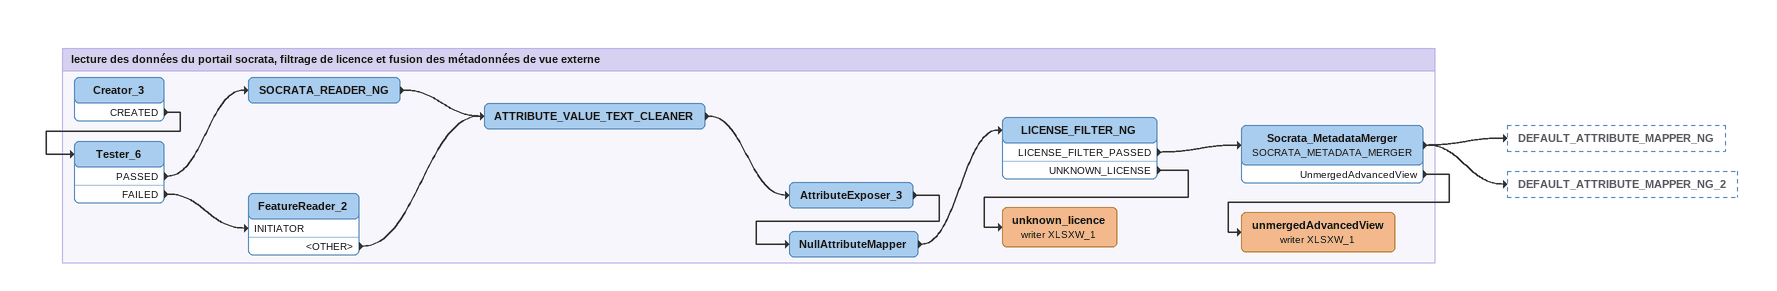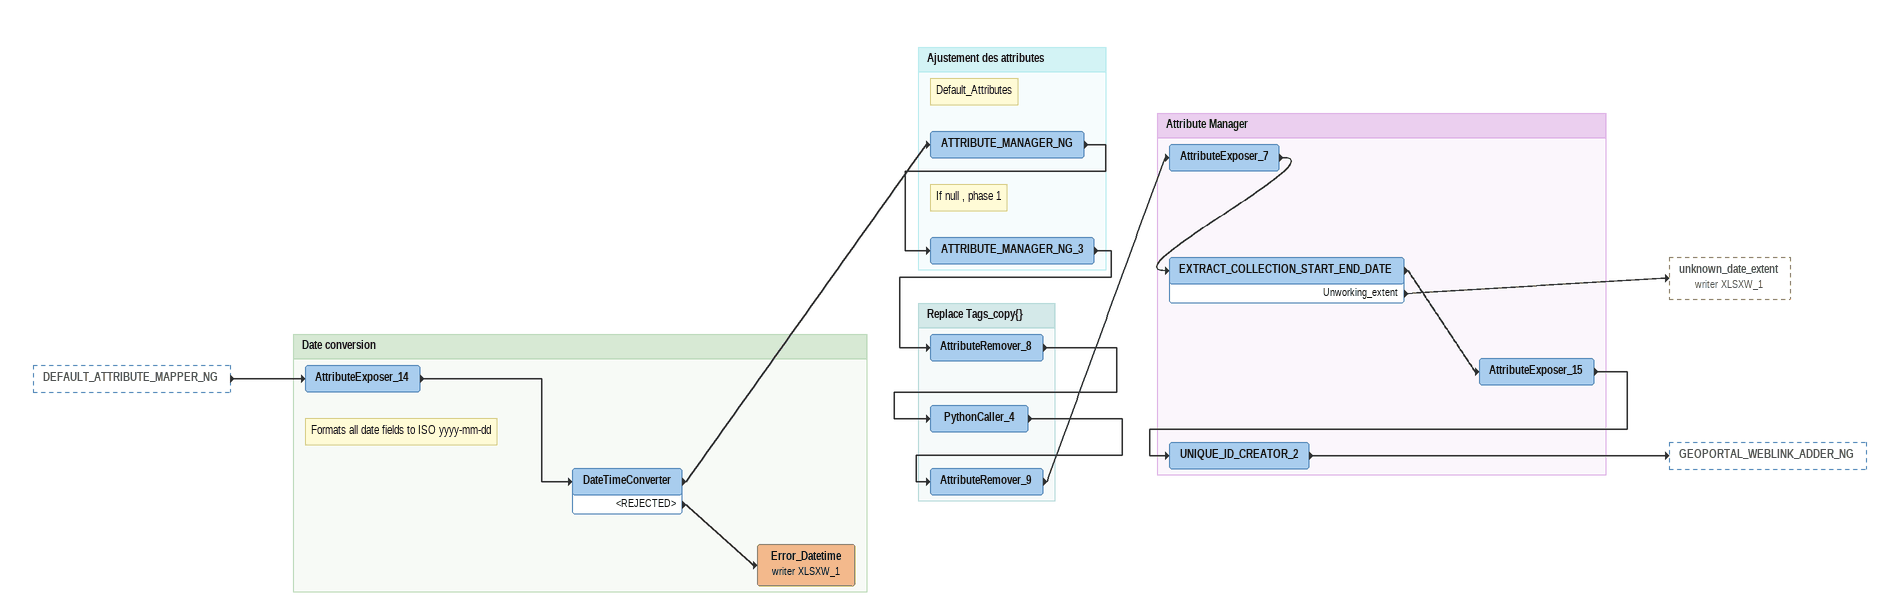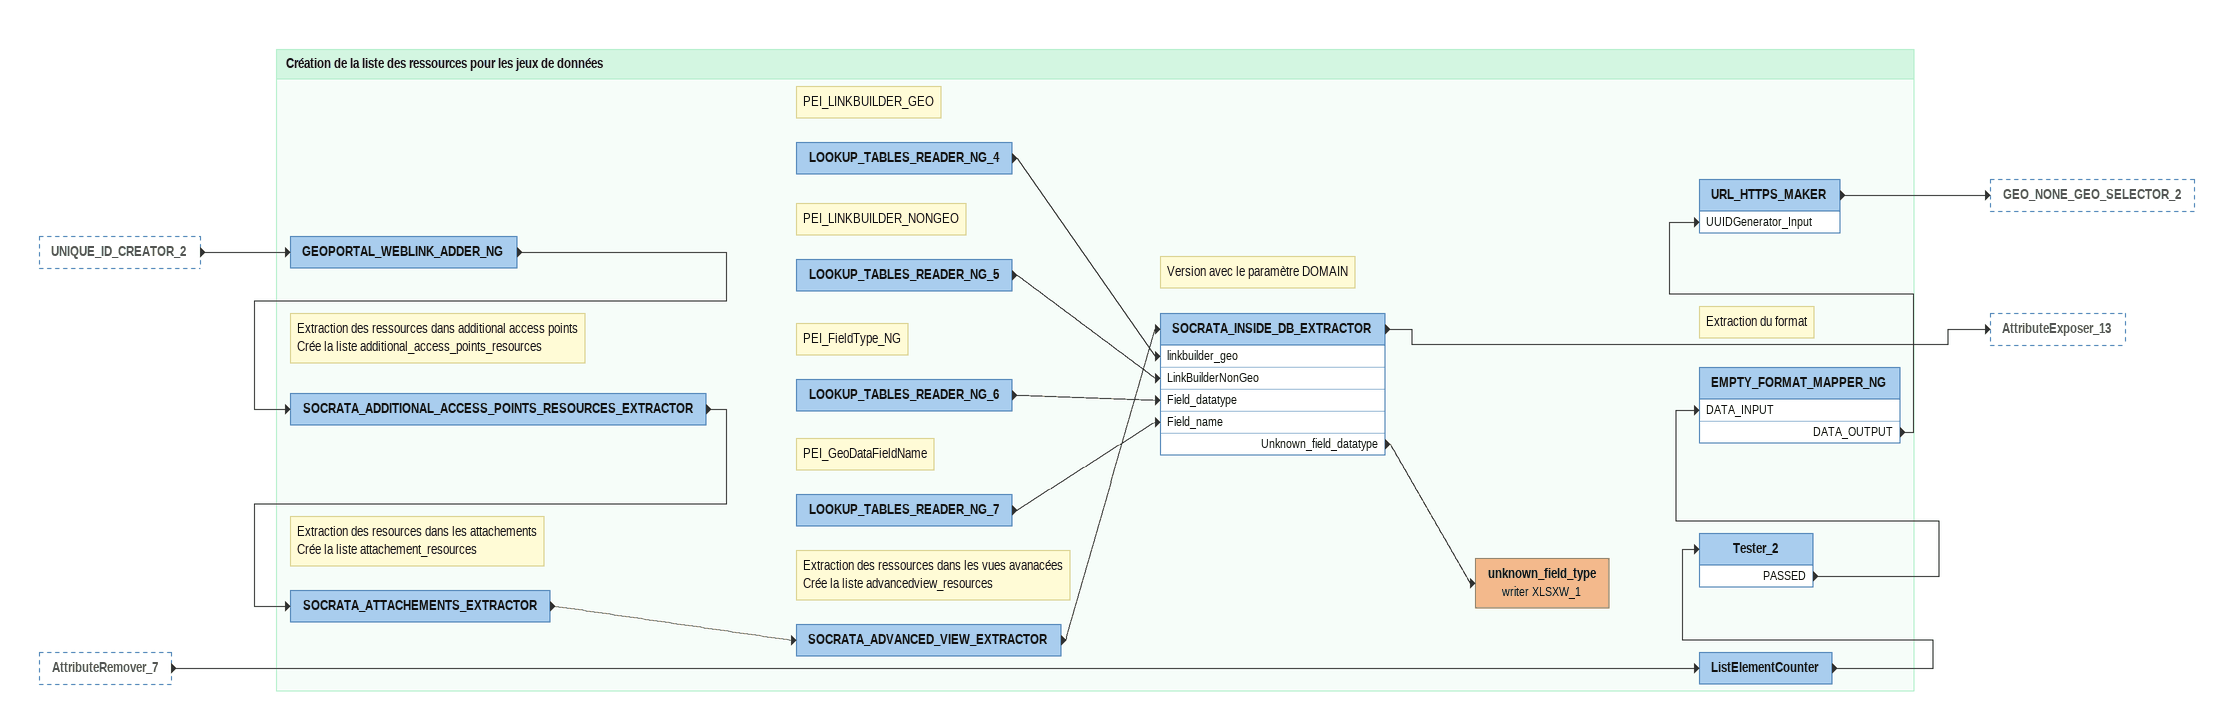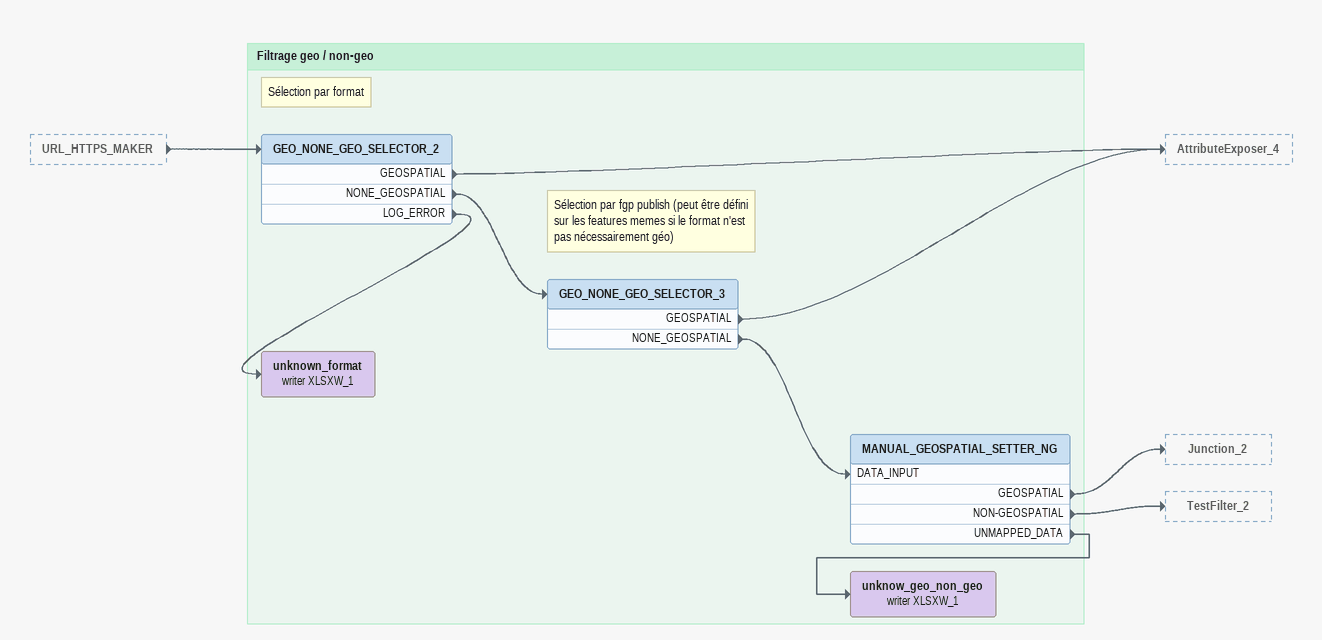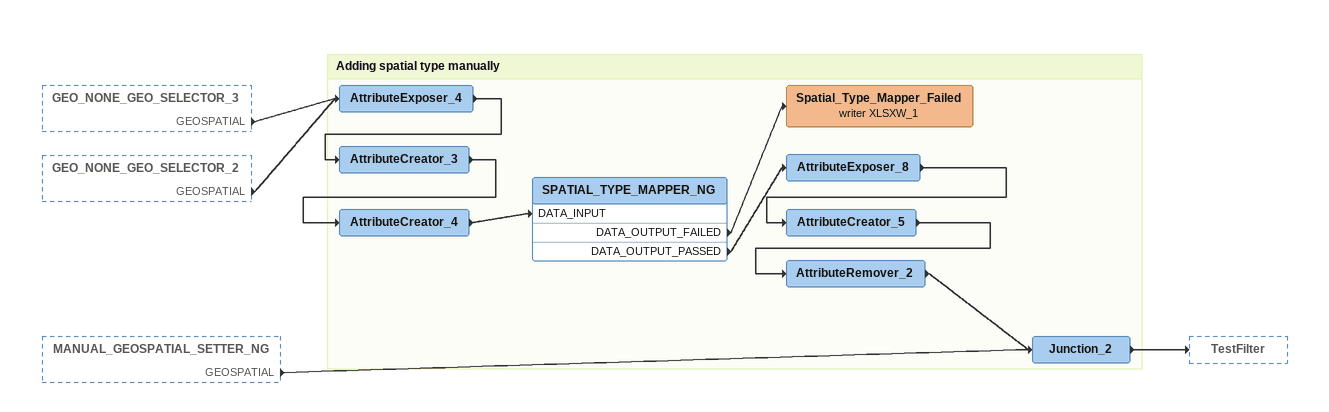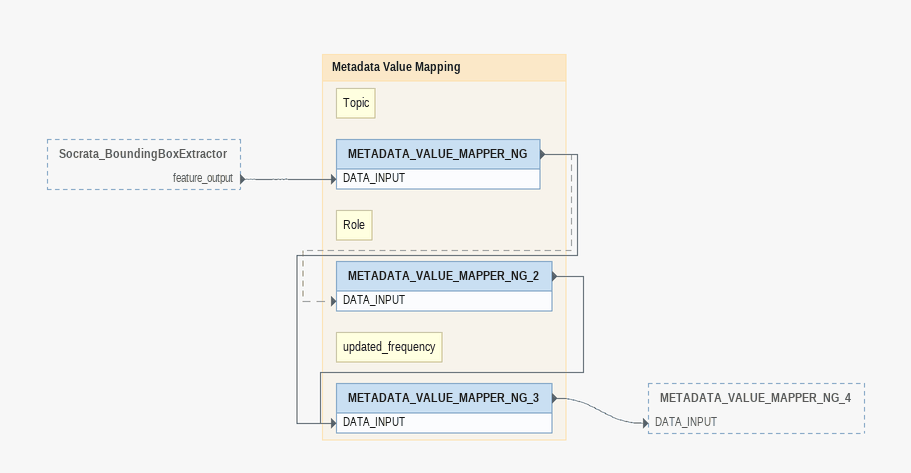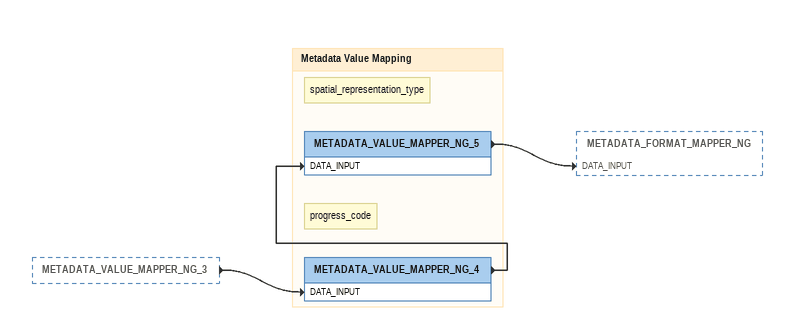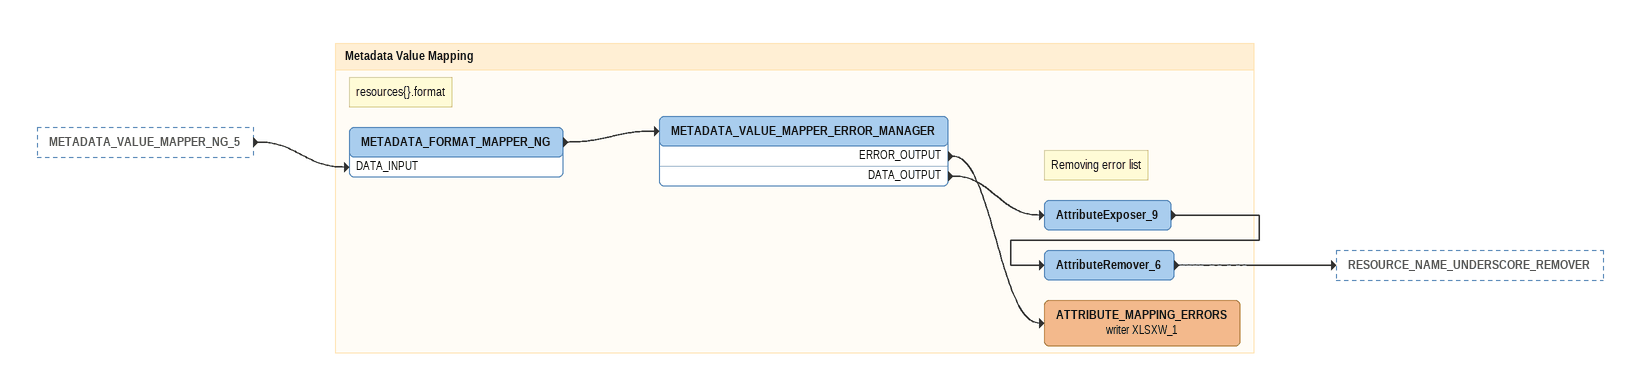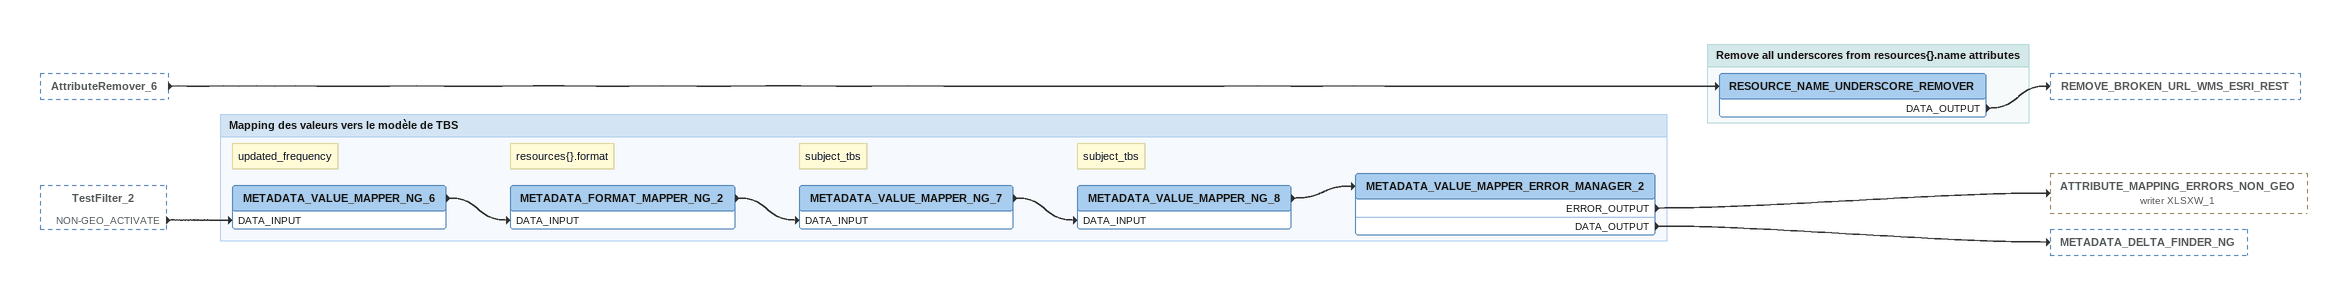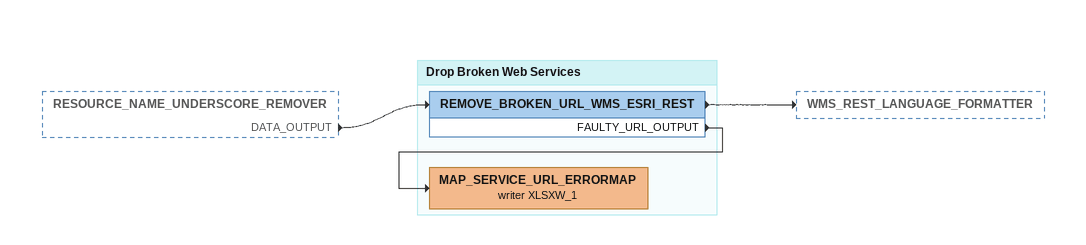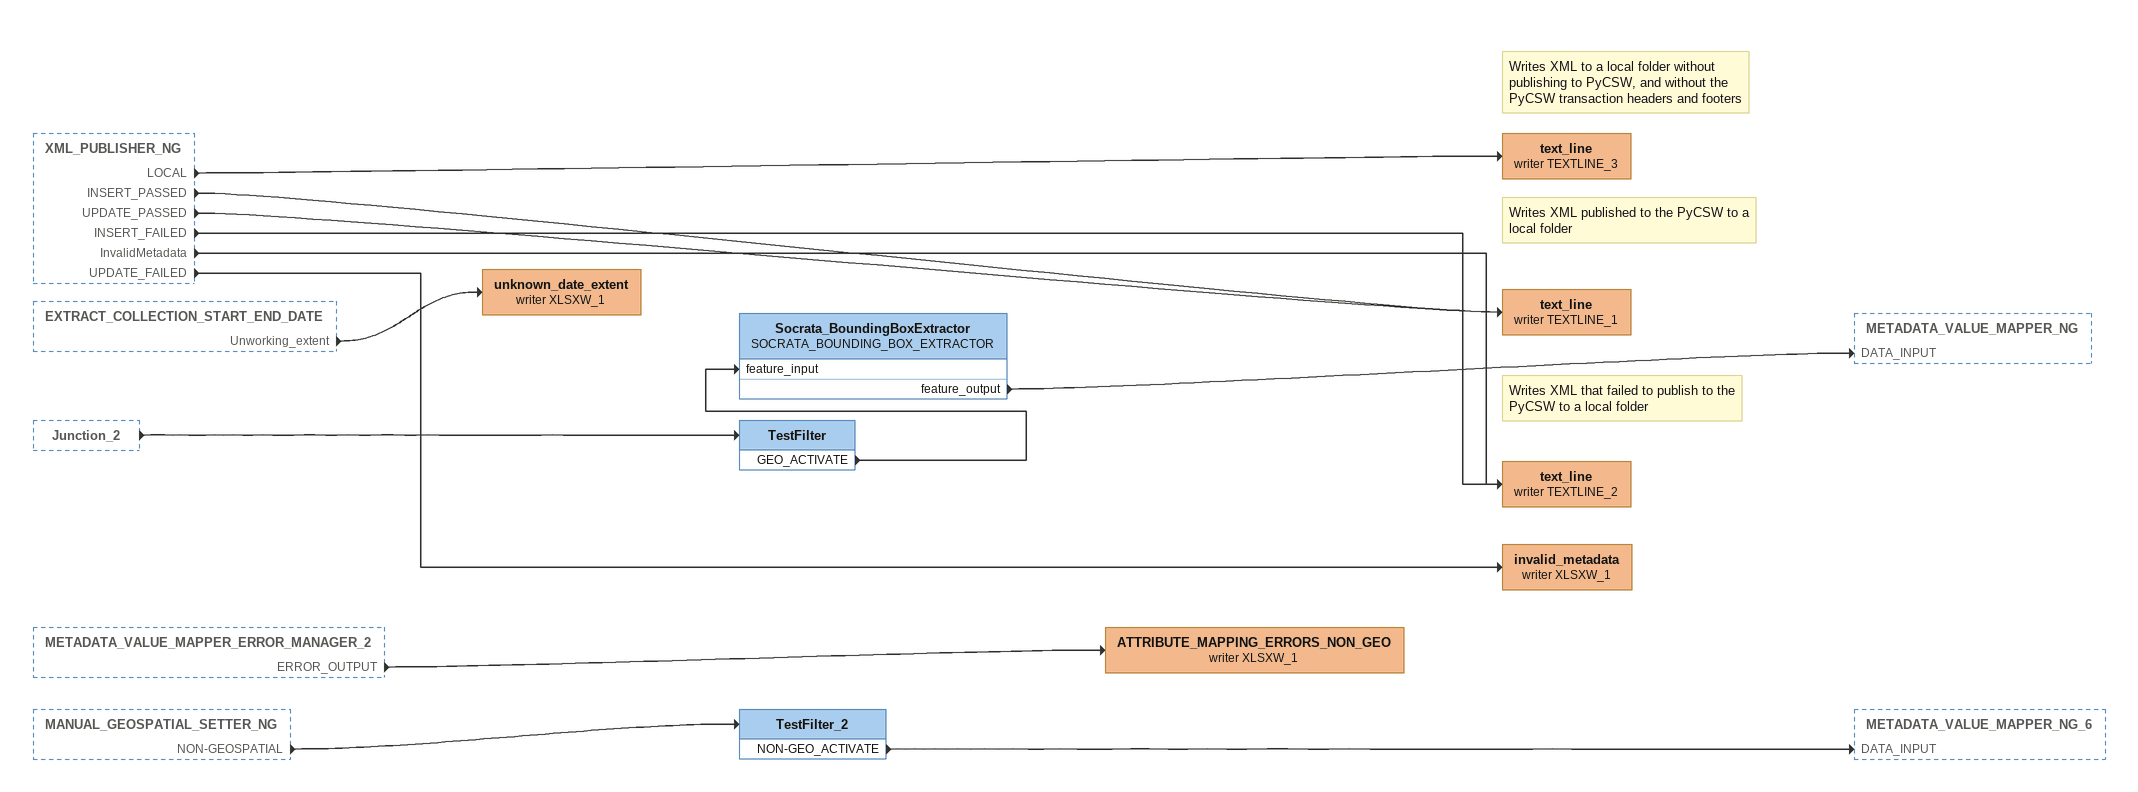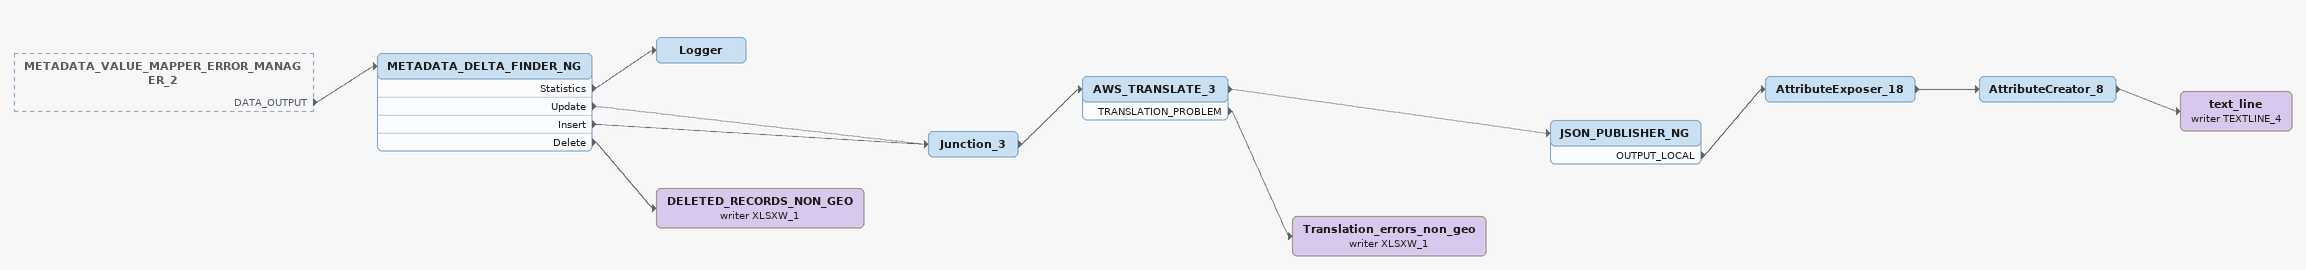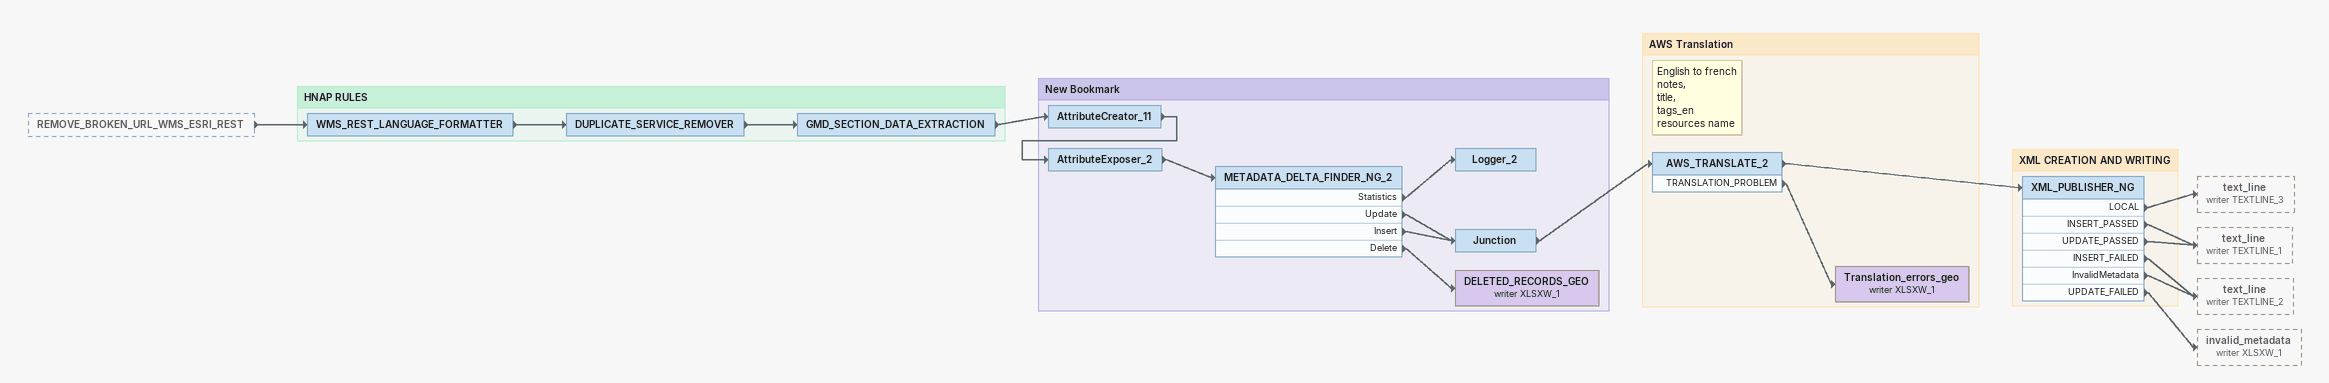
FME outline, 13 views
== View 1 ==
Bookmark: lecture des données du portail socrata, filtrage de licence et fusion des métadonnées de vue externe
Creator_3
    CREATED -> Tester_6
Tester_6
    PASSED -> SOCRATA_READER_NG
    FAILED -> FeatureReader_2 [INITIATOR]
SOCRATA_READER_NG
    -> ATTRIBUTE_VALUE_TEXT_CLEANER
FeatureReader_2
    <OTHER> -> ATTRIBUTE_VALUE_TEXT_CLEANER
ATTRIBUTE_VALUE_TEXT_CLEANER
    -> AttributeExposer_3
AttributeExposer_3
    -> NullAttributeMapper
NullAttributeMapper
    -> LICENSE_FILTER_NG
LICENSE_FILTER_NG
    LICENSE_FILTER_PASSED -> Socrata_MetadataMerger
    UNKNOWN_LICENSE -> unknown_licence (writer XLSXW_1)
Socrata_MetadataMerger: SOCRATA_METADATA_MERGER
    -> DEFAULT_ATTRIBUTE_MAPPER_NG
    -> DEFAULT_ATTRIBUTE_MAPPER_NG_2
    UnmergedAdvancedView -> unmergedAdvancedView (writer XLSXW_1)
unmergedAdvancedView (writer XLSXW_1)
unknown_licence (writer XLSXW_1)

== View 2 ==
DEFAULT_ATTRIBUTE_MAPPER_NG [outside]
    -> AttributeExposer_14

Bookmark: Date conversion
AttributeExposer_14
    -> DateTimeConverter
Note: Formats all date fields to ISO yyyy-mm-dd
DateTimeConverter
    -> ATTRIBUTE_MANAGER_NG
    <REJECTED> -> Error_Datetime (writer XLSXW_1)
Error_Datetime (writer XLSXW_1)

Bookmark: Ajustement des attributes
Note: Default_Attributes
ATTRIBUTE_MANAGER_NG
    -> ATTRIBUTE_MANAGER_NG_3
Note: If null , phase 1
ATTRIBUTE_MANAGER_NG_3
    -> AttributeRemover_8

Bookmark: Replace Tags_copy{}
AttributeRemover_8
    -> PythonCaller_4
PythonCaller_4
    -> AttributeRemover_9
AttributeRemover_9
    -> AttributeExposer_7

Bookmark: Attribute Manager
AttributeExposer_7
    -> EXTRACT_COLLECTION_START_END_DATE
EXTRACT_COLLECTION_START_END_DATE
    -> AttributeExposer_15
    Unworking_extent -> unknown_date_extent (writer XLSXW_1)
AttributeExposer_15
    -> UNIQUE_ID_CREATOR_2
UNIQUE_ID_CREATOR_2
    -> GEOPORTAL_WEBLINK_ADDER_NG

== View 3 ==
UNIQUE_ID_CREATOR_2 [outside]
    -> GEOPORTAL_WEBLINK_ADDER_NG
AttributeRemover_7 [outside]
    -> ListElementCounter

Bookmark: Création de la liste des ressources pour les jeux de données
GEOPORTAL_WEBLINK_ADDER_NG
    -> SOCRATA_ADDITIONAL_ACCESS_POINTS_RESOURCES_EXTRACTOR
Note: Extraction des ressources dans additional access points / Crée la liste additional_access_points_resources
SOCRATA_ADDITIONAL_ACCESS_POINTS_RESOURCES_EXTRACTOR
    -> SOCRATA_ATTACHEMENTS_EXTRACTOR
Note: Extraction des resources dans les attachements / Crée la liste attachement_resources
SOCRATA_ATTACHEMENTS_EXTRACTOR
    -> SOCRATA_ADVANCED_VIEW_EXTRACTOR
Note: Extraction des ressources dans les vues avanacées / Crée la liste advancedview_resources
SOCRATA_ADVANCED_VIEW_EXTRACTOR
    -> SOCRATA_INSIDE_DB_EXTRACTOR
Note: PEI_LINKBUILDER_GEO
LOOKUP_TABLES_READER_NG_4
    -> SOCRATA_INSIDE_DB_EXTRACTOR [linkbuilder_geo]
Note: PEI_LINKBUILDER_NONGEO
LOOKUP_TABLES_READER_NG_5
    -> SOCRATA_INSIDE_DB_EXTRACTOR [LinkBuilderNonGeo]
Note: PEI_FieldType_NG
LOOKUP_TABLES_READER_NG_6
    -> SOCRATA_INSIDE_DB_EXTRACTOR [Field_datatype]
Note: PEI_GeoDataFieldName
LOOKUP_TABLES_READER_NG_7
    -> SOCRATA_INSIDE_DB_EXTRACTOR [Field_name]
Note: Version avec le paramètre DOMAIN
SOCRATA_INSIDE_DB_EXTRACTOR
    -> AttributeExposer_13
    Unknown_field_datatype -> unknown_field_type (writer XLSXW_1)
ListElementCounter
    -> Tester_2
Tester_2
    PASSED -> EMPTY_FORMAT_MAPPER_NG [DATA_INPUT]
Note: Extraction du format
EMPTY_FORMAT_MAPPER_NG
    DATA_OUTPUT -> URL_HTTPS_MAKER [UUIDGenerator_Input]
URL_HTTPS_MAKER
    -> GEO_NONE_GEO_SELECTOR_2
unknown_field_type (writer XLSXW_1)

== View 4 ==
URL_HTTPS_MAKER [outside]
    -> GEO_NONE_GEO_SELECTOR_2

Bookmark: Filtrage geo / non-geo
Note: Sélection par format
GEO_NONE_GEO_SELECTOR_2
    GEOSPATIAL -> AttributeExposer_4
    NONE_GEOSPATIAL -> GEO_NONE_GEO_SELECTOR_3
    LOG_ERROR -> unknown_format (writer XLSXW_1)
Note: Sélection par fgp publish (peut être défini sur les features memes si le format n'est pas nécessairement géo)
GEO_NONE_GEO_SELECTOR_3
    GEOSPATIAL -> AttributeExposer_4
    NONE_GEOSPATIAL -> MANUAL_GEOSPATIAL_SETTER_NG [DATA_INPUT]
MANUAL_GEOSPATIAL_SETTER_NG
    GEOSPATIAL -> Junction_2
    NON-GEOSPATIAL -> TestFilter_2
    UNMAPPED_DATA -> unknow_geo_non_geo (writer XLSXW_1)
unknow_geo_non_geo (writer XLSXW_1)
unknown_format (writer XLSXW_1)

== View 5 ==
GEO_NONE_GEO_SELECTOR_3 [outside]
    GEOSPATIAL -> AttributeExposer_4
GEO_NONE_GEO_SELECTOR_2 [outside]
    GEOSPATIAL -> AttributeExposer_4
MANUAL_GEOSPATIAL_SETTER_NG [outside]
    GEOSPATIAL -> Junction_2

Bookmark: Adding spatial type manually
AttributeExposer_4
    -> AttributeCreator_3
AttributeCreator_3
    -> AttributeCreator_4
AttributeCreator_4
    -> SPATIAL_TYPE_MAPPER_NG [DATA_INPUT]
SPATIAL_TYPE_MAPPER_NG
    DATA_OUTPUT_FAILED -> Spatial_Type_Mapper_Failed (writer XLSXW_1)
    DATA_OUTPUT_PASSED -> AttributeExposer_8
Spatial_Type_Mapper_Failed (writer XLSXW_1)
AttributeExposer_8
    -> AttributeCreator_5
AttributeCreator_5
    -> AttributeRemover_2
AttributeRemover_2
    -> Junction_2
Junction_2
    -> TestFilter

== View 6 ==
Socrata_BoundingBoxExtractor [outside]
    feature_output -> METADATA_VALUE_MAPPER_NG [DATA_INPUT]

Bookmark: Metadata Value Mapping
Note: Topic
METADATA_VALUE_MAPPER_NG
    -> METADATA_VALUE_MAPPER_NG_2 [DATA_INPUT] [off]
    -> METADATA_VALUE_MAPPER_NG_3 [DATA_INPUT]
Note: Role
METADATA_VALUE_MAPPER_NG_2
    -> METADATA_VALUE_MAPPER_NG_3 [DATA_INPUT]
Note: updated_frequency
METADATA_VALUE_MAPPER_NG_3
    -> METADATA_VALUE_MAPPER_NG_4 [DATA_INPUT]

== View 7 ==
METADATA_VALUE_MAPPER_NG_3 [outside]
    -> METADATA_VALUE_MAPPER_NG_4 [DATA_INPUT]

Bookmark: Metadata Value Mapping
Note: progress_code
METADATA_VALUE_MAPPER_NG_4
    -> METADATA_VALUE_MAPPER_NG_5 [DATA_INPUT]
Note: spatial_representation_type
METADATA_VALUE_MAPPER_NG_5
    -> METADATA_FORMAT_MAPPER_NG [DATA_INPUT]

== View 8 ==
METADATA_VALUE_MAPPER_NG_5 [outside]
    -> METADATA_FORMAT_MAPPER_NG [DATA_INPUT]

Bookmark: Metadata Value Mapping
Note: resources{}.format
METADATA_FORMAT_MAPPER_NG
    -> METADATA_VALUE_MAPPER_ERROR_MANAGER
METADATA_VALUE_MAPPER_ERROR_MANAGER
    ERROR_OUTPUT -> ATTRIBUTE_MAPPING_ERRORS (writer XLSXW_1)
    DATA_OUTPUT -> AttributeExposer_9
AttributeExposer_9
    -> AttributeRemover_6
Note: Removing error list
AttributeRemover_6
    -> RESOURCE_NAME_UNDERSCORE_REMOVER
ATTRIBUTE_MAPPING_ERRORS (writer XLSXW_1)

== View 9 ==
AttributeRemover_6 [outside]
    -> RESOURCE_NAME_UNDERSCORE_REMOVER
TestFilter_2 [outside]
    NON-GEO_ACTIVATE -> METADATA_VALUE_MAPPER_NG_6 [DATA_INPUT]

Bookmark: Remove all underscores from resources{}.name attributes
RESOURCE_NAME_UNDERSCORE_REMOVER
    DATA_OUTPUT -> REMOVE_BROKEN_URL_WMS_ESRI_REST

Bookmark: Mapping des valeurs vers le modèle de TBS
Note: updated_frequency
METADATA_VALUE_MAPPER_NG_6
    -> METADATA_FORMAT_MAPPER_NG_2 [DATA_INPUT]
Note: resources{}.format
METADATA_FORMAT_MAPPER_NG_2
    -> METADATA_VALUE_MAPPER_NG_7 [DATA_INPUT]
Note: subject_tbs
METADATA_VALUE_MAPPER_NG_7
    -> METADATA_VALUE_MAPPER_NG_8 [DATA_INPUT]
Note: subject_tbs
METADATA_VALUE_MAPPER_NG_8
    -> METADATA_VALUE_MAPPER_ERROR_MANAGER_2
METADATA_VALUE_MAPPER_ERROR_MANAGER_2
    ERROR_OUTPUT -> ATTRIBUTE_MAPPING_ERRORS_NON_GEO (writer XLSXW_1)
    DATA_OUTPUT -> METADATA_DELTA_FINDER_NG

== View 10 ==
RESOURCE_NAME_UNDERSCORE_REMOVER [outside]
    DATA_OUTPUT -> REMOVE_BROKEN_URL_WMS_ESRI_REST

Bookmark: Drop Broken Web Services
REMOVE_BROKEN_URL_WMS_ESRI_REST
    -> WMS_REST_LANGUAGE_FORMATTER
    FAULTY_URL_OUTPUT -> MAP_SERVICE_URL_ERRORMAP (writer XLSXW_1)
MAP_SERVICE_URL_ERRORMAP (writer XLSXW_1)

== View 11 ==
XML_PUBLISHER_NG [outside]
    LOCAL -> text_line (writer TEXTLINE_3)
    INSERT_PASSED -> text_line (writer TEXTLINE_1)
    UPDATE_PASSED -> text_line (writer TEXTLINE_1)
    INSERT_FAILED -> text_line (writer TEXTLINE_2)
    InvalidMetadata -> text_line (writer TEXTLINE_2)
    UPDATE_FAILED -> invalid_metadata (writer XLSXW_1)
EXTRACT_COLLECTION_START_END_DATE [outside]
    Unworking_extent -> unknown_date_extent (writer XLSXW_1)
Junction_2 [outside]
    -> TestFilter
METADATA_VALUE_MAPPER_ERROR_MANAGER_2 [outside]
    ERROR_OUTPUT -> ATTRIBUTE_MAPPING_ERRORS_NON_GEO (writer XLSXW_1)
MANUAL_GEOSPATIAL_SETTER_NG [outside]
    NON-GEOSPATIAL -> TestFilter_2
unknown_date_extent (writer XLSXW_1)
TestFilter
    GEO_ACTIVATE -> Socrata_BoundingBoxExtractor [feature_input]
Socrata_BoundingBoxExtractor: SOCRATA_BOUNDING_BOX_EXTRACTOR
    feature_output -> METADATA_VALUE_MAPPER_NG [DATA_INPUT]
Note: Writes XML to a local folder without publishing to PyCSW, and without the PyCSW transaction headers and footers
text_line (writer TEXTLINE_3)
Note: Writes XML published to the PyCSW to a local folder
text_line (writer TEXTLINE_1)
Note: Writes XML that failed to publish to the PyCSW to a local folder
text_line (writer TEXTLINE_2)
invalid_metadata (writer XLSXW_1)
TestFilter_2
    NON-GEO_ACTIVATE -> METADATA_VALUE_MAPPER_NG_6 [DATA_INPUT]
ATTRIBUTE_MAPPING_ERRORS_NON_GEO (writer XLSXW_1)

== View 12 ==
METADATA_VALUE_MAPPER_ERROR_MANAGER_2 [outside]
    DATA_OUTPUT -> METADATA_DELTA_FINDER_NG
METADATA_DELTA_FINDER_NG
    Statistics -> Logger
    Update -> Junction_3
    Insert -> Junction_3
    Delete -> DELETED_RECORDS_NON_GEO (writer XLSXW_1)
Logger
Junction_3
    -> AWS_TRANSLATE_3
AWS_TRANSLATE_3
    -> JSON_PUBLISHER_NG
    TRANSLATION_PROBLEM -> Translation_errors_non_geo (writer XLSXW_1)
JSON_PUBLISHER_NG
    OUTPUT_LOCAL -> AttributeExposer_18
AttributeExposer_18
    -> AttributeCreator_8
AttributeCreator_8
    -> text_line (writer TEXTLINE_4)
text_line (writer TEXTLINE_4)
Translation_errors_non_geo (writer XLSXW_1)
DELETED_RECORDS_NON_GEO (writer XLSXW_1)

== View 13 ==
REMOVE_BROKEN_URL_WMS_ESRI_REST [outside]
    -> WMS_REST_LANGUAGE_FORMATTER

Bookmark: HNAP RULES
WMS_REST_LANGUAGE_FORMATTER
    -> DUPLICATE_SERVICE_REMOVER
DUPLICATE_SERVICE_REMOVER
    -> GMD_SECTION_DATA_EXTRACTION
GMD_SECTION_DATA_EXTRACTION
    -> AttributeCreator_11

Bookmark: New Bookmark
AttributeCreator_11
    -> AttributeExposer_2
AttributeExposer_2
    -> METADATA_DELTA_FINDER_NG_2
METADATA_DELTA_FINDER_NG_2
    Statistics -> Logger_2
    Update -> Junction
    Insert -> Junction
    Delete -> DELETED_RECORDS_GEO (writer XLSXW_1)
Logger_2
Junction
    -> AWS_TRANSLATE_2
DELETED_RECORDS_GEO (writer XLSXW_1)

Bookmark: AWS Translation
Note: English to french / notes, / title, / tags_en / resources name
AWS_TRANSLATE_2
    -> XML_PUBLISHER_NG
    TRANSLATION_PROBLEM -> Translation_errors_geo (writer XLSXW_1)
Translation_errors_geo (writer XLSXW_1)

Bookmark: XML CREATION AND WRITING
XML_PUBLISHER_NG
    LOCAL -> text_line (writer TEXTLINE_3)
    INSERT_PASSED -> text_line (writer TEXTLINE_1)
    UPDATE_PASSED -> text_line (writer TEXTLINE_1)
    INSERT_FAILED -> text_line (writer TEXTLINE_2)
    InvalidMetadata -> text_line (writer TEXTLINE_2)
    UPDATE_FAILED -> invalid_metadata (writer XLSXW_1)
